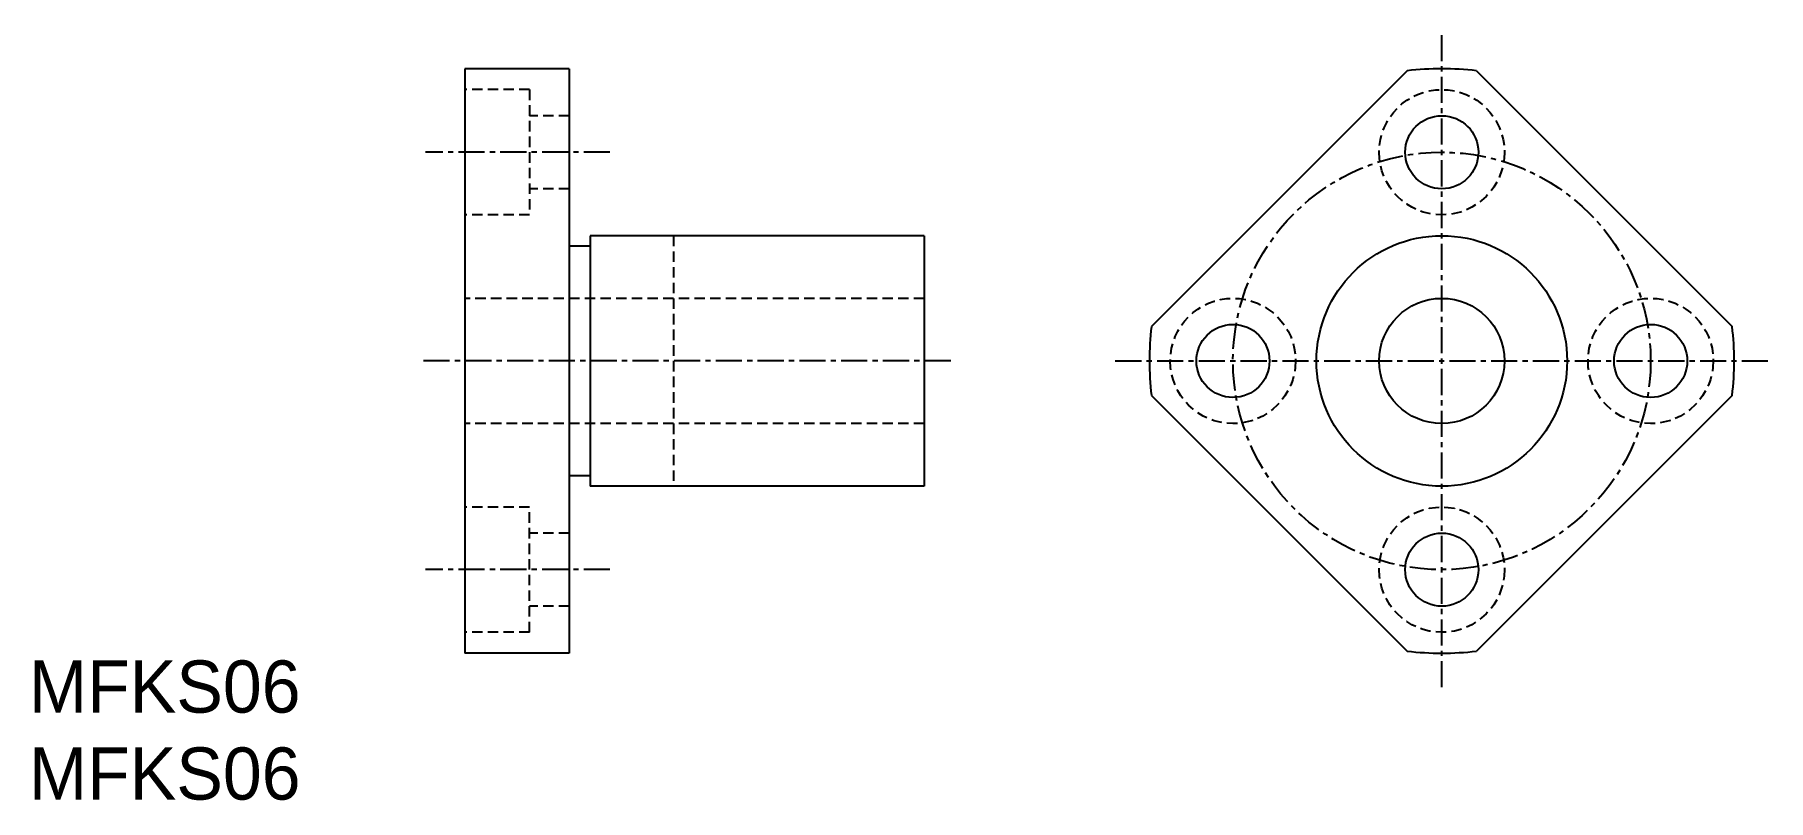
# Model space of a CAD drawing. Extents: x 110.3 to 193.3, y 10 to 46.7.
import ezdxf

# ---------------------------------------------------------------- set-up
doc = ezdxf.new("R2010")
doc.units = 0
doc.linetypes.add('CENTER', pattern=[2, 1.25, -0.25, 0.25, -0.25])
doc.linetypes.add('DASHED', pattern=[0.75, 0.5, -0.25])
doc.layers.get('0').update_dxf_attribs({"linetype": 'CONTINUOUS'})
doc.layers.add('CENTER', color=1, linetype='CENTER')

msp = doc.modelspace()

# ---------------------------------------------------------------- linework, layer by layer
at = {"color": 7, "linetype": 'CONTINUOUS'}
for p, q in [((135.868, 45.017), (130.868, 45.017)), ((130.868, 45.017), (130.868, 17.017)), ((135.868, 45.017), (135.868, 17.017)), ((175.992, 44.919), (163.745, 32.671)), ((177.647, 45.017), (177.647, 45.017)), ((179.301, 44.919), (191.549, 32.671)), ((136.868, 37.017), (136.868, 25.017)), ((152.868, 37.017), (136.868, 37.017)), ((152.868, 37.017), (152.868, 25.017)), ((136.868, 36.517), (135.868, 36.517)), ((163.745, 29.362), (175.992, 17.115)), ((191.549, 29.362), (179.301, 17.115)), ((136.868, 25.517), (135.868, 25.517)), ((152.868, 25.017), (136.868, 25.017)), ((135.868, 17.017), (130.868, 17.017)), ((130.868, 17.017), (130.868, 17.017))]:
    msp.add_line(p, q, dxfattribs=at)
at = {"color": 3, "linetype": 'DASHED'}
for p, q in [((133.968, 44.017), (130.868, 44.017)), ((133.968, 44.017), (133.968, 38.017)), ((135.868, 42.767), (133.968, 42.767)), ((135.868, 39.267), (133.968, 39.267)), ((133.968, 38.017), (130.868, 38.017)), ((140.868, 37.017), (140.868, 25.017)), ((152.868, 34.017), (130.868, 34.017)), ((152.868, 28.017), (130.868, 28.017)), ((133.968, 24.017), (130.868, 24.017)), ((133.968, 18.017), (133.968, 24.017)), ((135.868, 22.767), (133.968, 22.767)), ((135.868, 19.267), (133.968, 19.267)), ((133.968, 18.017), (130.868, 18.017))]:
    msp.add_line(p, q, dxfattribs=at)
for centre in [(177.647, 41.017), (167.647, 31.017), (187.647, 31.017), (177.647, 21.017)]:
    msp.add_circle(centre, 3, dxfattribs=at)
at = {"color": 7, "linetype": 'CONTINUOUS'}
for centre, radius in [((177.647, 41.017), 1.75), ((177.647, 31.017), 6), ((177.647, 31.017), 3), ((167.647, 31.017), 1.75), ((187.647, 31.017), 1.75), ((177.647, 21.017), 1.75)]:
    msp.add_circle(centre, radius, dxfattribs=at)
for start, end in [(83.21321, 96.78679), (173.21321, 186.78679), (353.21321, 6.78679), (263.21321, 276.78679)]:
    msp.add_arc((177.647, 31.017), 14, start, end, dxfattribs=at)
at = {"layer": 'CENTER', "color": 1, "linetype": 'CENTER'}
for p, q in [((177.647, 15.383), (177.647, 46.651)), ((137.817, 41.017), (128.98, 41.017)), ((154.14, 31.017), (128.68, 31.017)), ((162.013, 31.017), (193.281, 31.017)), ((137.817, 21.017), (128.98, 21.017))]:
    msp.add_line(p, q, dxfattribs=at)
msp.add_circle((177.647, 31.017), 10, dxfattribs=at)

# ---------------------------------------------------------------- texts
at = {"color": 7, "linetype": 'CONTINUOUS'}
for p in [(110, 14.167), (110, 10)]:
    msp.add_text('MFKS06', height=2.5, dxfattribs=at).set_placement(p)

doc.saveas('drawing.dxf')
